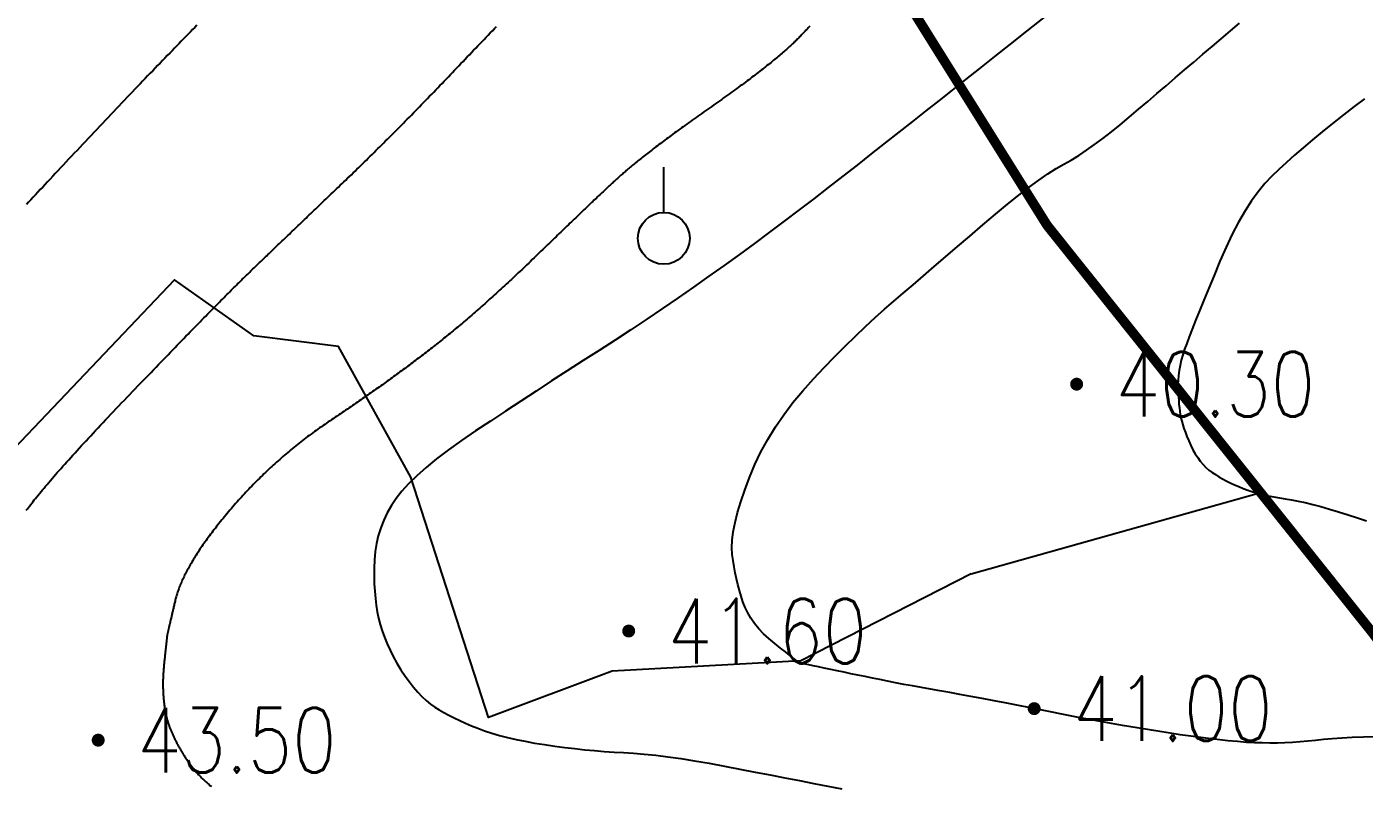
# Model space of a CAD drawing. Extents: x 39624947 to 39626627, y 3418539 to 3418836.
# Drawn here: x 39625150.49 to 39625191.85, y 3418742.8 to 3418766.27 of the extents above; entities that cross this region are included whole.
import ezdxf
from ezdxf.enums import TextEntityAlignment as Align

# ---------------------------------------------------------------- set-up
doc = ezdxf.new("R2010")
doc.units = 0
doc.linetypes.add('X3', pattern=[5, 4, -1])
doc.layers.get('0').update_dxf_attribs({"linetype": 'CONTINUOUS'})
for name, color, linetype in [('DLSS', 4, 'CONTINUOUS'), ('GCD', 7, 'CONTINUOUS'), ('PUB_WALL', 9, 'CONTINUOUS')]:
    doc.layers.add(name, color=color, linetype=linetype)
doc.styles.add('HZ', font='rs.shx', dxfattribs={"width": 0.8, "bigfont": 'hztxt.shx'})

# ---------------------------------------------------------------- blocks, each defined once
blk = doc.blocks.new('GC125')
blk.add_line((0, 0.8), (0, 2.2))
blk.add_circle((0, 0), 0.8)
blk = doc.blocks.new('GC200')
at = {"linetype": 'Continuous', "const_width": 0.2, "flags": 128}
blk.add_lwpolyline([(-0.1, 0, 1), (0.1, 0, 1)], format="xyb", close=True, dxfattribs=at)
blk = doc.blocks.new('111133333777777')
at = {"layer": 'PUB_WALL', "color": 252, "ltscale": 0.01}
for points, elevation in [([(39623371.003, 3418758.51), (39623370.979, 3418758.485), (39623370.956, 3418758.461), (39623370.933, 3418758.436), (39623370.91, 3418758.412), (39623370.887, 3418758.387), (39623370.864, 3418758.363), (39623370.841, 3418758.339), (39623370.818, 3418758.315), (39623370.796, 3418758.291), (39623370.773, 3418758.267), (39623370.749, 3418758.243), (39623370.726, 3418758.219), (39623370.702, 3418758.194), (39623370.678, 3418758.169), (39623370.654, 3418758.145), (39623370.629, 3418758.12), (39623370.604, 3418758.095), (39623370.579, 3418758.07), (39623370.552, 3418758.044), (39623370.525, 3418758.018), (39623370.498, 3418757.991), (39623370.469, 3418757.965), (39623370.441, 3418757.938), (39623370.411, 3418757.91), (39623370.381, 3418757.883), (39623370.35, 3418757.855), (39623370.318, 3418757.826), (39623370.286, 3418757.798), (39623370.253, 3418757.769), (39623370.22, 3418757.739), (39623370.186, 3418757.71), (39623370.151, 3418757.68), (39623370.115, 3418757.649), (39623370.079, 3418757.619), (39623370.042, 3418757.588), (39623370.005, 3418757.556), (39623369.967, 3418757.525), (39623369.928, 3418757.493), (39623369.889, 3418757.46), (39623369.849, 3418757.428), (39623369.808, 3418757.395), (39623369.767, 3418757.362), (39623369.725, 3418757.328), (39623369.682, 3418757.294), (39623369.639, 3418757.26), (39623369.595, 3418757.225), (39623369.55, 3418757.19), (39623369.505, 3418757.155), (39623369.459, 3418757.119), (39623369.412, 3418757.083), (39623369.365, 3418757.047), (39623369.317, 3418757.01), (39623369.269, 3418756.973), (39623369.219, 3418756.936), (39623369.17, 3418756.899), (39623369.119, 3418756.861), (39623369.068, 3418756.822), (39623369.016, 3418756.784), (39623368.964, 3418756.745), (39623368.911, 3418756.706), (39623368.857, 3418756.666), (39623368.802, 3418756.626), (39623368.747, 3418756.586), (39623368.691, 3418756.545), (39623368.635, 3418756.505), (39623368.578, 3418756.463), (39623368.52, 3418756.422), (39623368.462, 3418756.38), (39623368.403, 3418756.338), (39623368.343, 3418756.295), (39623368.283, 3418756.252), (39623368.222, 3418756.209), (39623368.161, 3418756.166), (39623368.099, 3418756.122), (39623368.038, 3418756.079), (39623367.977, 3418756.036), (39623367.915, 3418755.992), (39623367.854, 3418755.949), (39623367.792, 3418755.906), (39623367.731, 3418755.862), (39623367.67, 3418755.819), (39623367.609, 3418755.776), (39623367.549, 3418755.734), (39623367.49, 3418755.692), (39623367.431, 3418755.65), (39623367.373, 3418755.609), (39623367.316, 3418755.568), (39623367.259, 3418755.527), (39623367.203, 3418755.487), (39623367.147, 3418755.447), (39623367.092, 3418755.407), (39623367.038, 3418755.368), (39623366.984, 3418755.329), (39623366.931, 3418755.29), (39623366.878, 3418755.252), (39623366.826, 3418755.214), (39623366.775, 3418755.176), (39623366.724, 3418755.139), (39623366.674, 3418755.102), (39623366.624, 3418755.065), (39623366.575, 3418755.029), (39623366.527, 3418754.993), (39623366.479, 3418754.958), (39623366.432, 3418754.923), (39623366.386, 3418754.888), (39623366.34, 3418754.853), (39623366.295, 3418754.819), (39623366.25, 3418754.785), (39623366.206, 3418754.752), (39623366.163, 3418754.719), (39623366.12, 3418754.686), (39623366.078, 3418754.654), (39623366.036, 3418754.622), (39623365.995, 3418754.59), (39623365.955, 3418754.559), (39623365.915, 3418754.528), (39623365.876, 3418754.497), (39623365.837, 3418754.467), (39623365.799, 3418754.437), (39623365.762, 3418754.407), (39623365.725, 3418754.378), (39623365.689, 3418754.349), (39623365.654, 3418754.32), (39623365.619, 3418754.292), (39623365.585, 3418754.264), (39623365.551, 3418754.236), (39623365.518, 3418754.209), (39623365.486, 3418754.182), (39623365.454, 3418754.156), (39623365.423, 3418754.13), (39623365.392, 3418754.104), (39623365.362, 3418754.078), (39623365.333, 3418754.053), (39623365.304, 3418754.028), (39623365.276, 3418754.004), (39623365.249, 3418753.98), (39623365.222, 3418753.956), (39623365.195, 3418753.932), (39623365.168, 3418753.908), (39623365.141, 3418753.884), (39623365.114, 3418753.859), (39623365.087, 3418753.835), (39623365.06, 3418753.811), (39623365.034, 3418753.786), (39623365.007, 3418753.762), (39623364.979, 3418753.736), (39623364.952, 3418753.711), (39623364.923, 3418753.685), (39623364.894, 3418753.658), (39623364.865, 3418753.631), (39623364.836, 3418753.603), (39623364.805, 3418753.575), (39623364.775, 3418753.547), (39623364.744, 3418753.518), (39623364.712, 3418753.488), (39623364.68, 3418753.458), (39623364.647, 3418753.428), (39623364.614, 3418753.397), (39623364.581, 3418753.365), (39623364.547, 3418753.333), (39623364.512, 3418753.301), (39623364.478, 3418753.268), (39623364.442, 3418753.235), (39623364.406, 3418753.201), (39623364.37, 3418753.166), (39623364.333, 3418753.132), (39623364.296, 3418753.096), (39623364.258, 3418753.061), (39623364.22, 3418753.024), (39623364.181, 3418752.988), (39623364.142, 3418752.95), (39623364.102, 3418752.913), (39623364.062, 3418752.874), (39623364.022, 3418752.836), (39623363.981, 3418752.797), (39623363.939, 3418752.757), (39623363.897, 3418752.717), (39623363.855, 3418752.676), (39623363.812, 3418752.635), (39623363.768, 3418752.594), (39623363.724, 3418752.552), (39623363.68, 3418752.509), (39623363.635, 3418752.466), (39623363.59, 3418752.422), (39623363.544, 3418752.379), (39623363.498, 3418752.334), (39623363.451, 3418752.289), (39623363.404, 3418752.244), (39623363.356, 3418752.198), (39623363.308, 3418752.151), (39623363.259, 3418752.105), (39623363.21, 3418752.057), (39623363.161, 3418752.009), (39623363.111, 3418751.961), (39623363.06, 3418751.912), (39623363.009, 3418751.863), (39623362.958, 3418751.813), (39623362.906, 3418751.763), (39623362.853, 3418751.712), (39623362.8, 3418751.661), (39623362.747, 3418751.61), (39623362.694, 3418751.558), (39623362.64, 3418751.506), (39623362.587, 3418751.455), (39623362.533, 3418751.403), (39623362.479, 3418751.351), (39623362.425, 3418751.299), (39623362.37, 3418751.246), (39623362.316, 3418751.194), (39623362.262, 3418751.142), (39623362.208, 3418751.091), (39623362.154, 3418751.04), (39623362.1, 3418750.989), (39623362.046, 3418750.938), (39623361.993, 3418750.887), (39623361.94, 3418750.837), (39623361.886, 3418750.787), (39623361.833, 3418750.738), (39623361.781, 3418750.688), (39623361.728, 3418750.639), (39623361.675, 3418750.591), (39623361.623, 3418750.542), (39623361.571, 3418750.494), (39623361.518, 3418750.446), (39623361.466, 3418750.398), (39623361.415, 3418750.351), (39623361.363, 3418750.304), (39623361.311, 3418750.257), (39623361.26, 3418750.21), (39623361.209, 3418750.164), (39623361.158, 3418750.118), (39623361.107, 3418750.073), (39623361.056, 3418750.027), (39623361.005, 3418749.982), (39623360.955, 3418749.937), (39623360.905, 3418749.893), (39623360.854, 3418749.848), (39623360.804, 3418749.804), (39623360.755, 3418749.76), (39623360.705, 3418749.717), (39623360.655, 3418749.674), (39623360.606, 3418749.631), (39623360.556, 3418749.588), (39623360.507, 3418749.546), (39623360.458, 3418749.504), (39623360.409, 3418749.462), (39623360.361, 3418749.421), (39623360.312, 3418749.379), (39623360.264, 3418749.338), (39623360.216, 3418749.298), (39623360.167, 3418749.257), (39623360.119, 3418749.217), (39623360.072, 3418749.177), (39623360.024, 3418749.138), (39623359.976, 3418749.098), (39623359.929, 3418749.059), (39623359.882, 3418749.021), (39623359.835, 3418748.982), (39623359.788, 3418748.944), (39623359.741, 3418748.906), (39623359.695, 3418748.869), (39623359.648, 3418748.831), (39623359.602, 3418748.794), (39623359.556, 3418748.757), (39623359.509, 3418748.721), (39623359.463, 3418748.684), (39623359.417, 3418748.648), (39623359.371, 3418748.612), (39623359.325, 3418748.576), (39623359.279, 3418748.54), (39623359.233, 3418748.504), (39623359.187, 3418748.469), (39623359.141, 3418748.433), (39623359.094, 3418748.398), (39623359.048, 3418748.362), (39623359.001, 3418748.326), (39623358.955, 3418748.291), (39623358.908, 3418748.255), (39623358.861, 3418748.22), (39623358.814, 3418748.184), (39623358.767, 3418748.148), (39623358.719, 3418748.113), (39623358.672, 3418748.077), (39623358.624, 3418748.041), (39623358.576, 3418748.006), (39623358.528, 3418747.97), (39623358.48, 3418747.934), (39623358.432, 3418747.899), (39623358.383, 3418747.863), (39623358.335, 3418747.827), (39623358.286, 3418747.792), (39623358.237, 3418747.756), (39623358.189, 3418747.72), (39623358.139, 3418747.684), (39623358.09, 3418747.649), (39623358.041, 3418747.613), (39623357.991, 3418747.577), (39623357.942, 3418747.541), (39623357.892, 3418747.506), (39623357.842, 3418747.47), (39623357.792, 3418747.434), (39623357.742, 3418747.398), (39623357.691, 3418747.362), (39623357.641, 3418747.327), (39623357.59, 3418747.291), (39623357.539, 3418747.255), (39623357.489, 3418747.219), (39623357.438, 3418747.183), (39623357.386, 3418747.147), (39623357.335, 3418747.111), (39623357.284, 3418747.076), (39623357.232, 3418747.04), (39623357.18, 3418747.004), (39623357.128, 3418746.968), (39623357.076, 3418746.932), (39623357.024, 3418746.896), (39623356.972, 3418746.86), (39623356.919, 3418746.824), (39623356.867, 3418746.788), (39623356.814, 3418746.752), (39623356.761, 3418746.716), (39623356.708, 3418746.68), (39623356.655, 3418746.644), (39623356.602, 3418746.608), (39623356.548, 3418746.572), (39623356.495, 3418746.536), (39623356.441, 3418746.5), (39623356.387, 3418746.464), (39623356.333, 3418746.428), (39623356.279, 3418746.392), (39623356.226, 3418746.355), (39623356.172, 3418746.319), (39623356.118, 3418746.282), (39623356.064, 3418746.246), (39623356.01, 3418746.209), (39623355.956, 3418746.172), (39623355.903, 3418746.135), (39623355.849, 3418746.097), (39623355.796, 3418746.06), (39623355.742, 3418746.022), (39623355.689, 3418745.983), (39623355.637, 3418745.945), (39623355.584, 3418745.906), (39623355.531, 3418745.867), (39623355.479, 3418745.828), (39623355.427, 3418745.789), (39623355.375, 3418745.749), (39623355.323, 3418745.709), (39623355.271, 3418745.669), (39623355.22, 3418745.629), (39623355.168, 3418745.588), (39623355.117, 3418745.547), (39623355.066, 3418745.506), (39623355.015, 3418745.465), (39623354.965, 3418745.423), (39623354.914, 3418745.381), (39623354.864, 3418745.339), (39623354.814, 3418745.297), (39623354.764, 3418745.254), (39623354.714, 3418745.211), (39623354.664, 3418745.168), (39623354.615, 3418745.125), (39623354.565, 3418745.081), (39623354.516, 3418745.037), (39623354.467, 3418744.993), (39623354.418, 3418744.949), (39623354.37, 3418744.904), (39623354.321, 3418744.86), (39623354.273, 3418744.815), (39623354.225, 3418744.769), (39623354.177, 3418744.724), (39623354.129, 3418744.678), (39623354.081, 3418744.632), (39623354.034, 3418744.585), (39623353.987, 3418744.539), (39623353.94, 3418744.492), (39623353.893, 3418744.445), (39623353.846, 3418744.398), (39623353.799, 3418744.35), (39623353.753, 3418744.302), (39623353.706, 3418744.254), (39623353.66, 3418744.206), (39623353.614, 3418744.157), (39623353.569, 3418744.109), (39623353.523, 3418744.06), (39623353.478, 3418744.01), (39623353.432, 3418743.961), (39623353.387, 3418743.911), (39623353.342, 3418743.861), (39623353.298, 3418743.811), (39623353.253, 3418743.76), (39623353.209, 3418743.71), (39623353.164, 3418743.659), (39623353.121, 3418743.608), (39623353.077, 3418743.557), (39623353.034, 3418743.506), (39623352.991, 3418743.455), (39623352.949, 3418743.405), (39623352.907, 3418743.354), (39623352.866, 3418743.303), (39623352.824, 3418743.253), (39623352.784, 3418743.202), (39623352.744, 3418743.152), (39623352.704, 3418743.103), (39623352.665, 3418743.053), (39623352.627, 3418743.004), (39623352.589, 3418742.955), (39623352.552, 3418742.907), (39623352.516, 3418742.858), (39623352.479, 3418742.81), (39623352.444, 3418742.763), (39623352.409, 3418742.715), (39623352.375, 3418742.668), (39623352.341, 3418742.621), (39623352.307, 3418742.575), (39623352.275, 3418742.528), (39623352.242, 3418742.482), (39623352.211, 3418742.437), (39623352.18, 3418742.391), (39623352.149, 3418742.346), (39623352.119, 3418742.301), (39623352.09, 3418742.257), (39623352.061, 3418742.213), (39623352.033, 3418742.169), (39623352.005, 3418742.125), (39623351.978, 3418742.082), (39623351.952, 3418742.039), (39623351.926, 3418741.996), (39623351.9, 3418741.953), (39623351.875, 3418741.911), (39623351.851, 3418741.869), (39623351.827, 3418741.827), (39623351.804, 3418741.786), (39623351.781, 3418741.745), (39623351.759, 3418741.704), (39623351.738, 3418741.664), (39623351.717, 3418741.623), (39623351.697, 3418741.583), (39623351.677, 3418741.544), (39623351.657, 3418741.504), (39623351.639, 3418741.465), (39623351.621, 3418741.427), (39623351.603, 3418741.388), (39623351.586, 3418741.35), (39623351.569, 3418741.312), (39623351.554, 3418741.274), (39623351.538, 3418741.237), (39623351.523, 3418741.2), (39623351.509, 3418741.163), (39623351.496, 3418741.127), (39623351.482, 3418741.09), (39623351.47, 3418741.054), (39623351.458, 3418741.019), (39623351.446, 3418740.984), (39623351.436, 3418740.948), (39623351.425, 3418740.914), (39623351.415, 3418740.879), (39623351.406, 3418740.845), (39623351.397, 3418740.812), (39623351.388, 3418740.778), (39623351.379, 3418740.746), (39623351.371, 3418740.713), (39623351.363, 3418740.681), (39623351.356, 3418740.65), (39623351.349, 3418740.619), (39623351.342, 3418740.588), (39623351.335, 3418740.558), (39623351.328, 3418740.528), (39623351.321, 3418740.499), (39623351.314, 3418740.471), (39623351.308, 3418740.443), (39623351.302, 3418740.415), (39623351.295, 3418740.389), (39623351.289, 3418740.362), (39623351.283, 3418740.336), (39623351.277, 3418740.311), (39623351.271, 3418740.286), (39623351.266, 3418740.262), (39623351.26, 3418740.238), (39623351.255, 3418740.215), (39623351.25, 3418740.192), (39623351.244, 3418740.17), (39623351.239, 3418740.148), (39623351.234, 3418740.127), (39623351.23, 3418740.106), (39623351.225, 3418740.086), (39623351.22, 3418740.066), (39623351.216, 3418740.047), (39623351.212, 3418740.029), (39623351.207, 3418740.011), (39623351.203, 3418739.993), (39623351.199, 3418739.976), (39623351.196, 3418739.96), (39623351.192, 3418739.944), (39623351.188, 3418739.928), (39623351.185, 3418739.913), (39623351.182, 3418739.899), (39623351.178, 3418739.885), (39623351.175, 3418739.872), (39623351.172, 3418739.859), (39623351.169, 3418739.847), (39623351.167, 3418739.835), (39623351.164, 3418739.824), (39623351.162, 3418739.813), (39623351.159, 3418739.803), (39623351.157, 3418739.793), (39623351.155, 3418739.784), (39623351.153, 3418739.775), (39623351.151, 3418739.767), (39623351.149, 3418739.76), (39623351.147, 3418739.753), (39623351.146, 3418739.746), (39623351.145, 3418739.74), (39623351.143, 3418739.735), (39623351.142, 3418739.73), (39623351.141, 3418739.725), (39623351.14, 3418739.721), (39623351.139, 3418739.718), (39623351.139, 3418739.715), (39623351.138, 3418739.713), (39623351.138, 3418739.711), (39623351.137, 3418739.709), (39623351.137, 3418739.707), (39623351.137, 3418739.705), (39623351.136, 3418739.703), (39623351.136, 3418739.701), (39623351.136, 3418739.699), (39623351.136, 3418739.698), (39623351.135, 3418739.696), (39623351.135, 3418739.693), (39623351.135, 3418739.691), (39623351.134, 3418739.687), (39623351.134, 3418739.684), (39623351.134, 3418739.68), (39623351.133, 3418739.675), (39623351.133, 3418739.671), (39623351.132, 3418739.665), (39623351.131, 3418739.66), (39623351.131, 3418739.654), (39623351.13, 3418739.647), (39623351.129, 3418739.64), (39623351.128, 3418739.633), (39623351.128, 3418739.625), (39623351.127, 3418739.617), (39623351.126, 3418739.608), (39623351.125, 3418739.599), (39623351.124, 3418739.59), (39623351.123, 3418739.58), (39623351.122, 3418739.569), (39623351.12, 3418739.559), (39623351.119, 3418739.548), (39623351.118, 3418739.536), (39623351.117, 3418739.524), (39623351.115, 3418739.512), (39623351.114, 3418739.499), (39623351.112, 3418739.485), (39623351.111, 3418739.472), (39623351.109, 3418739.458), (39623351.108, 3418739.443), (39623351.106, 3418739.428), (39623351.104, 3418739.413), (39623351.103, 3418739.397), (39623351.101, 3418739.381), (39623351.099, 3418739.364), (39623351.097, 3418739.347), (39623351.095, 3418739.33), (39623351.093, 3418739.312), (39623351.091, 3418739.293), (39623351.089, 3418739.275), (39623351.087, 3418739.256), (39623351.085, 3418739.236), (39623351.083, 3418739.216), (39623351.081, 3418739.196), (39623351.079, 3418739.175), (39623351.076, 3418739.154), (39623351.074, 3418739.132), (39623351.071, 3418739.11), (39623351.069, 3418739.087), (39623351.067, 3418739.064), (39623351.064, 3418739.041), (39623351.061, 3418739.017), (39623351.059, 3418738.993), (39623351.056, 3418738.968), (39623351.053, 3418738.943), (39623351.051, 3418738.918), (39623351.048, 3418738.892), (39623351.045, 3418738.867), (39623351.043, 3418738.841), (39623351.04, 3418738.815), (39623351.037, 3418738.789), (39623351.035, 3418738.762), (39623351.032, 3418738.736), (39623351.03, 3418738.709), (39623351.028, 3418738.683), (39623351.025, 3418738.656), (39623351.023, 3418738.63), (39623351.021, 3418738.604), (39623351.02, 3418738.577), (39623351.018, 3418738.551), (39623351.016, 3418738.525), (39623351.015, 3418738.499), (39623351.013, 3418738.473), (39623351.012, 3418738.448), (39623351.011, 3418738.422), (39623351.01, 3418738.396), (39623351.009, 3418738.371), (39623351.008, 3418738.345), (39623351.007, 3418738.32), (39623351.007, 3418738.294), (39623351.006, 3418738.269), (39623351.006, 3418738.244), (39623351.006, 3418738.219), (39623351.005, 3418738.194), (39623351.005, 3418738.169), (39623351.005, 3418738.144), (39623351.006, 3418738.119), (39623351.006, 3418738.094), (39623351.006, 3418738.07), (39623351.007, 3418738.045), (39623351.008, 3418738.021), (39623351.008, 3418737.996), (39623351.009, 3418737.972), (39623351.01, 3418737.948), (39623351.011, 3418737.924), (39623351.012, 3418737.9), (39623351.014, 3418737.876), (39623351.015, 3418737.852), (39623351.017, 3418737.828), (39623351.018, 3418737.804), (39623351.02, 3418737.78), (39623351.022, 3418737.757), (39623351.024, 3418737.733), (39623351.026, 3418737.71), (39623351.029, 3418737.686), (39623351.031, 3418737.663), (39623351.033, 3418737.64), (39623351.036, 3418737.616), (39623351.039, 3418737.593), (39623351.041, 3418737.57), (39623351.044, 3418737.547), (39623351.047, 3418737.525), (39623351.051, 3418737.502), (39623351.054, 3418737.479), (39623351.057, 3418737.456), (39623351.061, 3418737.434), (39623351.064, 3418737.411), (39623351.068, 3418737.389), (39623351.072, 3418737.367), (39623351.076, 3418737.345), (39623351.08, 3418737.322), (39623351.084, 3418737.3), (39623351.089, 3418737.278), (39623351.093, 3418737.256), (39623351.098, 3418737.233), (39623351.103, 3418737.211), (39623351.108, 3418737.189), (39623351.114, 3418737.167), (39623351.119, 3418737.144), (39623351.125, 3418737.122), (39623351.131, 3418737.1), (39623351.137, 3418737.077), (39623351.144, 3418737.055), (39623351.15, 3418737.032), (39623351.157, 3418737.009), (39623351.164, 3418736.987), (39623351.171, 3418736.964), (39623351.179, 3418736.941), (39623351.187, 3418736.918), (39623351.194, 3418736.895), (39623351.203, 3418736.872), (39623351.211, 3418736.849), (39623351.22, 3418736.826), (39623351.228, 3418736.803), (39623351.237, 3418736.779), (39623351.247, 3418736.756), (39623351.256, 3418736.733), (39623351.266, 3418736.709), (39623351.276, 3418736.686), (39623351.286, 3418736.662), (39623351.296, 3418736.639), (39623351.307, 3418736.615), (39623351.317, 3418736.591), (39623351.328, 3418736.567), (39623351.34, 3418736.543), (39623351.351, 3418736.519), (39623351.363, 3418736.495), (39623351.374, 3418736.471), (39623351.387, 3418736.447), (39623351.399, 3418736.423), (39623351.411, 3418736.399), (39623351.424, 3418736.374), (39623351.437, 3418736.35), (39623351.45, 3418736.326), (39623351.463, 3418736.301), (39623351.477, 3418736.277), (39623351.491, 3418736.252), (39623351.505, 3418736.227), (39623351.519, 3418736.203), (39623351.534, 3418736.178), (39623351.548, 3418736.153), (39623351.563, 3418736.128), (39623351.578, 3418736.103), (39623351.594, 3418736.078), (39623351.609, 3418736.053), (39623351.625, 3418736.028), (39623351.641, 3418736.003), (39623351.657, 3418735.977), (39623351.673, 3418735.952), (39623351.69, 3418735.927), (39623351.707, 3418735.901), (39623351.724, 3418735.876), (39623351.741, 3418735.85), (39623351.759, 3418735.824), (39623351.777, 3418735.799), (39623351.794, 3418735.773), (39623351.813, 3418735.748), (39623351.831, 3418735.723), (39623351.849, 3418735.697), (39623351.868, 3418735.672), (39623351.887, 3418735.647), (39623351.906, 3418735.622), (39623351.926, 3418735.597), (39623351.946, 3418735.572), (39623351.965, 3418735.548), (39623351.985, 3418735.523), (39623352.006, 3418735.499), (39623352.026, 3418735.475), (39623352.047, 3418735.451), (39623352.068, 3418735.428), (39623352.089, 3418735.404), (39623352.11, 3418735.381), (39623352.132, 3418735.358), (39623352.153, 3418735.335), (39623352.175, 3418735.312), (39623352.197, 3418735.289), (39623352.22, 3418735.267), (39623352.242, 3418735.245), (39623352.265, 3418735.223), (39623352.288, 3418735.201), (39623352.311, 3418735.179), (39623352.335, 3418735.157), (39623352.358, 3418735.136), (39623352.382, 3418735.115), (39623352.406, 3418735.094), (39623352.43, 3418735.073), (39623352.455, 3418735.052), (39623352.479, 3418735.032), (39623352.504, 3418735.012)], 43), ([(39623378.238, 3418758.783), (39623377.705, 3418758.36), (39623377.197, 3418757.957), (39623376.713, 3418757.573), (39623376.253, 3418757.208), (39623375.818, 3418756.863), (39623375.406, 3418756.537), (39623375.004, 3418756.219), (39623374.596, 3418755.896), (39623374.182, 3418755.57), (39623373.762, 3418755.239), (39623373.337, 3418754.905), (39623372.905, 3418754.566), (39623372.468, 3418754.223), (39623372.025, 3418753.876), (39623371.578, 3418753.528), (39623371.127, 3418753.18), (39623370.673, 3418752.834), (39623370.217, 3418752.49), (39623369.757, 3418752.146), (39623369.294, 3418751.803), (39623368.828, 3418751.462), (39623368.359, 3418751.122), (39623367.887, 3418750.784), (39623367.411, 3418750.448), (39623366.932, 3418750.116), (39623366.451, 3418749.786), (39623365.966, 3418749.459), (39623365.477, 3418749.134), (39623364.986, 3418748.813), (39623364.491, 3418748.494), (39623363.997, 3418748.177), (39623363.508, 3418747.862), (39623363.024, 3418747.549), (39623362.544, 3418747.237), (39623362.069, 3418746.927), (39623361.598, 3418746.618), (39623361.133, 3418746.311), (39623360.672, 3418746.005), (39623360.232, 3418745.706), (39623359.83, 3418745.417), (39623359.466, 3418745.14), (39623359.141, 3418744.873), (39623358.853, 3418744.618), (39623358.603, 3418744.373), (39623358.391, 3418744.14), (39623358.217, 3418743.917), (39623358.071, 3418743.697), (39623357.943, 3418743.473), (39623357.832, 3418743.243), (39623357.739, 3418743.008), (39623357.665, 3418742.768), (39623357.607, 3418742.524), (39623357.568, 3418742.274), (39623357.547, 3418742.019), (39623357.538, 3418741.765), (39623357.536, 3418741.52), (39623357.541, 3418741.282), (39623357.553, 3418741.053), (39623357.573, 3418740.831), (39623357.599, 3418740.618), (39623357.633, 3418740.412), (39623357.674, 3418740.214), (39623357.723, 3418740.02), (39623357.783, 3418739.824), (39623357.854, 3418739.628), (39623357.935, 3418739.43), (39623358.027, 3418739.231), (39623358.129, 3418739.03), (39623358.242, 3418738.829), (39623358.366, 3418738.626), (39623358.494, 3418738.431), (39623358.624, 3418738.249), (39623358.754, 3418738.083), (39623358.884, 3418737.931), (39623359.015, 3418737.794), (39623359.147, 3418737.672), (39623359.279, 3418737.564), (39623359.411, 3418737.471), (39623359.548, 3418737.386), (39623359.694, 3418737.302), (39623359.848, 3418737.219), (39623360.01, 3418737.136), (39623360.181, 3418737.055), (39623360.361, 3418736.974), (39623360.548, 3418736.894), (39623360.745, 3418736.816), (39623360.952, 3418736.739), (39623361.174, 3418736.666), (39623361.41, 3418736.597), (39623361.661, 3418736.532), (39623361.926, 3418736.471), (39623362.205, 3418736.414), (39623362.498, 3418736.36), (39623362.806, 3418736.31), (39623363.12, 3418736.265), (39623363.431, 3418736.223), (39623363.74, 3418736.186), (39623364.047, 3418736.154), (39623364.351, 3418736.125), (39623364.653, 3418736.101), (39623364.953, 3418736.081), (39623365.25, 3418736.066), (39623365.558, 3418736.048), (39623365.889, 3418736.02), (39623366.244, 3418735.982), (39623366.621, 3418735.934), (39623367.022, 3418735.877), (39623367.446, 3418735.81), (39623367.893, 3418735.733), (39623368.364, 3418735.646), (39623368.843, 3418735.555), (39623369.314, 3418735.464), (39623369.779, 3418735.375), (39623370.237, 3418735.286), (39623370.688, 3418735.199), (39623371.132, 3418735.112), (39623371.569, 3418735.026), (39623371.999, 3418734.941)], 42), ([(39623388.5, 3418736.556), (39623388.128, 3418736.544), (39623387.781, 3418736.529), (39623387.458, 3418736.511), (39623387.161, 3418736.49), (39623386.888, 3418736.467), (39623386.641, 3418736.44), (39623386.405, 3418736.415), (39623386.17, 3418736.394), (39623385.934, 3418736.378), (39623385.699, 3418736.367), (39623385.463, 3418736.36), (39623385.228, 3418736.358), (39623384.992, 3418736.361), (39623384.756, 3418736.368), (39623384.507, 3418736.381), (39623384.232, 3418736.402), (39623383.93, 3418736.43), (39623383.602, 3418736.465), (39623383.247, 3418736.508), (39623382.866, 3418736.559), (39623382.458, 3418736.616), (39623382.024, 3418736.682), (39623381.576, 3418736.752), (39623381.126, 3418736.826), (39623380.675, 3418736.902), (39623380.222, 3418736.982), (39623379.768, 3418737.065), (39623379.312, 3418737.151), (39623378.854, 3418737.239), (39623378.395, 3418737.331), (39623377.944, 3418737.423), (39623377.513, 3418737.508), (39623377.101, 3418737.589), (39623376.709, 3418737.665), (39623376.336, 3418737.736), (39623375.982, 3418737.801), (39623375.647, 3418737.862), (39623375.332, 3418737.917), (39623375.031, 3418737.969), (39623374.739, 3418738.021), (39623374.456, 3418738.072), (39623374.181, 3418738.123), (39623373.916, 3418738.173), (39623373.66, 3418738.222), (39623373.412, 3418738.271), (39623373.174, 3418738.318), (39623372.943, 3418738.366), (39623372.716, 3418738.412), (39623372.494, 3418738.458), (39623372.277, 3418738.503), (39623372.064, 3418738.547), (39623371.856, 3418738.591), (39623371.653, 3418738.634), (39623371.455, 3418738.676), (39623371.271, 3418738.715), (39623371.112, 3418738.749), (39623370.977, 3418738.777), (39623370.867, 3418738.801), (39623370.781, 3418738.819), (39623370.72, 3418738.832), (39623370.683, 3418738.84), (39623370.671, 3418738.842), (39623370.671, 3418738.842), (39623370.671, 3418738.842), (39623370.671, 3418738.842), (39623370.671, 3418738.842), (39623370.671, 3418738.842), (39623370.671, 3418738.842), (39623370.671, 3418738.842), (39623370.671, 3418738.842), (39623370.671, 3418738.842), (39623370.671, 3418738.842), (39623370.671, 3418738.842), (39623370.671, 3418738.842), (39623370.671, 3418738.842), (39623370.671, 3418738.842), (39623370.671, 3418738.842), (39623370.671, 3418738.842), (39623370.671, 3418738.842), (39623370.671, 3418738.842), (39623370.671, 3418738.842), (39623370.671, 3418738.842), (39623370.671, 3418738.842), (39623370.671, 3418738.842), (39623370.671, 3418738.842), (39623370.671, 3418738.842), (39623370.671, 3418738.842), (39623370.671, 3418738.842), (39623370.671, 3418738.842), (39623370.671, 3418738.842), (39623370.671, 3418738.842), (39623370.671, 3418738.842), (39623370.671, 3418738.842), (39623370.671, 3418738.842), (39623370.671, 3418738.842), (39623370.671, 3418738.842), (39623370.671, 3418738.842), (39623370.671, 3418738.842), (39623370.671, 3418738.842), (39623370.671, 3418738.842), (39623370.671, 3418738.842), (39623370.671, 3418738.842), (39623370.671, 3418738.842), (39623370.671, 3418738.842), (39623370.671, 3418738.842), (39623370.671, 3418738.842), (39623370.671, 3418738.842), (39623370.671, 3418738.842), (39623370.671, 3418738.842), (39623370.671, 3418738.842), (39623370.659, 3418738.852), (39623370.624, 3418738.88), (39623370.566, 3418738.926), (39623370.484, 3418738.991), (39623370.378, 3418739.074), (39623370.25, 3418739.176), (39623370.097, 3418739.296), (39623369.922, 3418739.435), (39623369.743, 3418739.585), (39623369.579, 3418739.738), (39623369.432, 3418739.894), (39623369.301, 3418740.053), (39623369.186, 3418740.216), (39623369.087, 3418740.381), (39623369.004, 3418740.55), (39623368.937, 3418740.722), (39623368.881, 3418740.897), (39623368.829, 3418741.074), (39623368.781, 3418741.254), (39623368.738, 3418741.436), (39623368.699, 3418741.621), (39623368.665, 3418741.808), (39623368.635, 3418741.998), (39623368.609, 3418742.191), (39623368.597, 3418742.397), (39623368.608, 3418742.63), (39623368.64, 3418742.888), (39623368.695, 3418743.172), (39623368.773, 3418743.482), (39623368.872, 3418743.817), (39623368.994, 3418744.179), (39623369.139, 3418744.566), (39623369.306, 3418744.964), (39623369.496, 3418745.356), (39623369.709, 3418745.744), (39623369.945, 3418746.128), (39623370.204, 3418746.506), (39623370.486, 3418746.88), (39623370.791, 3418747.249), (39623371.118, 3418747.613), (39623371.454, 3418747.967), (39623371.783, 3418748.306), (39623372.105, 3418748.63), (39623372.419, 3418748.938), (39623372.726, 3418749.231), (39623373.026, 3418749.509), (39623373.319, 3418749.771), (39623373.605, 3418750.018), (39623373.895, 3418750.264), (39623374.2, 3418750.524), (39623374.52, 3418750.798), (39623374.856, 3418751.085), (39623375.207, 3418751.386), (39623375.574, 3418751.7), (39623375.956, 3418752.028), (39623376.353, 3418752.37), (39623376.746, 3418752.704), (39623377.117, 3418753.01), (39623377.465, 3418753.287), (39623377.79, 3418753.536), (39623378.092, 3418753.757), (39623378.371, 3418753.949), (39623378.627, 3418754.113), (39623378.861, 3418754.249), (39623379.087, 3418754.378), (39623379.321, 3418754.522), (39623379.562, 3418754.681), (39623379.812, 3418754.855), (39623380.069, 3418755.045), (39623380.334, 3418755.249), (39623380.606, 3418755.469), (39623380.886, 3418755.704), (39623381.171, 3418755.947), (39623381.455, 3418756.19), (39623381.739, 3418756.432), (39623382.023, 3418756.675), (39623382.307, 3418756.917), (39623382.592, 3418757.16), (39623382.876, 3418757.403), (39623383.16, 3418757.645), (39623383.444, 3418757.887), (39623383.729, 3418758.128), (39623384.013, 3418758.368), (39623384.297, 3418758.606)], 41), ([(39623376, 3418741.587), (39623370.731, 3418738.895), (39623364.894, 3418738.578), (39623361.071, 3418737.144), (39623358.673, 3418744.58), (39623356.432, 3418748.613), (39623353.815, 3418748.942), (39623351.358, 3418750.67), (39623342.439, 3418741.296), (39623327.952, 3418730.783), (39623328.738, 3418725.369), (39623330.273, 3418722.417), (39623325.046, 3418718.565)], 51.487), ([(39623376, 3418741.587), (39623385.093, 3418744.145)], 51.487)]:
    blk.add_lwpolyline(points, dxfattribs=dict(at, elevation=elevation))
for points in [[(39623346.781, 3418743.552), (39623346.813, 3418743.595), (39623346.846, 3418743.638), (39623346.88, 3418743.683), (39623346.916, 3418743.729), (39623346.952, 3418743.776), (39623346.99, 3418743.824), (39623347.028, 3418743.872), (39623347.068, 3418743.922), (39623347.109, 3418743.973), (39623347.151, 3418744.024), (39623347.194, 3418744.077), (39623347.238, 3418744.13), (39623347.283, 3418744.185), (39623347.33, 3418744.24), (39623347.377, 3418744.296), (39623347.426, 3418744.354), (39623347.475, 3418744.412), (39623347.526, 3418744.471), (39623347.578, 3418744.531), (39623347.631, 3418744.593), (39623347.685, 3418744.655), (39623347.74, 3418744.718), (39623347.797, 3418744.782), (39623347.854, 3418744.847), (39623347.913, 3418744.913), (39623347.972, 3418744.98), (39623348.033, 3418745.048), (39623348.095, 3418745.116), (39623348.158, 3418745.186), (39623348.222, 3418745.257), (39623348.287, 3418745.329), (39623348.353, 3418745.401), (39623348.42, 3418745.475), (39623348.489, 3418745.55), (39623348.558, 3418745.625), (39623348.629, 3418745.702), (39623348.7, 3418745.779), (39623348.773, 3418745.858), (39623348.847, 3418745.937), (39623348.922, 3418746.017), (39623348.998, 3418746.099), (39623349.076, 3418746.181), (39623349.154, 3418746.264), (39623349.233, 3418746.348), (39623349.314, 3418746.433), (39623349.395, 3418746.519), (39623349.478, 3418746.607), (39623349.562, 3418746.694), (39623349.645, 3418746.782), (39623349.729, 3418746.869), (39623349.812, 3418746.957), (39623349.896, 3418747.044), (39623349.98, 3418747.132), (39623350.064, 3418747.219), (39623350.148, 3418747.307), (39623350.232, 3418747.394), (39623350.314, 3418747.48), (39623350.396, 3418747.565), (39623350.477, 3418747.649), (39623350.557, 3418747.732), (39623350.637, 3418747.814), (39623350.715, 3418747.895), (39623350.792, 3418747.976), (39623350.869, 3418748.055), (39623350.944, 3418748.133), (39623351.019, 3418748.211), (39623351.093, 3418748.287), (39623351.166, 3418748.362), (39623351.238, 3418748.437), (39623351.309, 3418748.51), (39623351.38, 3418748.583), (39623351.449, 3418748.655), (39623351.517, 3418748.725), (39623351.585, 3418748.795), (39623351.652, 3418748.863), (39623351.718, 3418748.931), (39623351.783, 3418748.998), (39623351.847, 3418749.064), (39623351.91, 3418749.128), (39623351.972, 3418749.192), (39623352.033, 3418749.255), (39623352.094, 3418749.317), (39623352.153, 3418749.378), (39623352.212, 3418749.438), (39623352.27, 3418749.497), (39623352.327, 3418749.555), (39623352.383, 3418749.612), (39623352.438, 3418749.668), (39623352.492, 3418749.723), (39623352.545, 3418749.777), (39623352.598, 3418749.83), (39623352.649, 3418749.883), (39623352.7, 3418749.934), (39623352.75, 3418749.984), (39623352.799, 3418750.033), (39623352.847, 3418750.082), (39623352.894, 3418750.129), (39623352.94, 3418750.176), (39623352.985, 3418750.221), (39623353.03, 3418750.265), (39623353.073, 3418750.309), (39623353.116, 3418750.352), (39623353.157, 3418750.393), (39623353.198, 3418750.434), (39623353.238, 3418750.473), (39623353.277, 3418750.512), (39623353.315, 3418750.55), (39623353.353, 3418750.587), (39623353.389, 3418750.622), (39623353.424, 3418750.657), (39623353.459, 3418750.691), (39623353.493, 3418750.724), (39623353.527, 3418750.757), (39623353.56, 3418750.79), (39623353.593, 3418750.822), (39623353.627, 3418750.854), (39623353.659, 3418750.886), (39623353.692, 3418750.917), (39623353.724, 3418750.948), (39623353.756, 3418750.98), (39623353.789, 3418751.011), (39623353.822, 3418751.043), (39623353.856, 3418751.076), (39623353.89, 3418751.108), (39623353.924, 3418751.141), (39623353.959, 3418751.175), (39623353.994, 3418751.209), (39623354.03, 3418751.243), (39623354.066, 3418751.277), (39623354.102, 3418751.312), (39623354.139, 3418751.348), (39623354.176, 3418751.384), (39623354.214, 3418751.42), (39623354.252, 3418751.456), (39623354.29, 3418751.493), (39623354.329, 3418751.53), (39623354.368, 3418751.568), (39623354.408, 3418751.606), (39623354.448, 3418751.644), (39623354.488, 3418751.683), (39623354.529, 3418751.722), (39623354.57, 3418751.762), (39623354.612, 3418751.801), (39623354.654, 3418751.842), (39623354.696, 3418751.882), (39623354.739, 3418751.923), (39623354.782, 3418751.965), (39623354.826, 3418752.007), (39623354.87, 3418752.049), (39623354.915, 3418752.091), (39623354.959, 3418752.134), (39623355.005, 3418752.177), (39623355.05, 3418752.221), (39623355.096, 3418752.265), (39623355.143, 3418752.31), (39623355.19, 3418752.354), (39623355.237, 3418752.4), (39623355.285, 3418752.445), (39623355.333, 3418752.491), (39623355.381, 3418752.537), (39623355.43, 3418752.584), (39623355.479, 3418752.631), (39623355.529, 3418752.679), (39623355.579, 3418752.726), (39623355.629, 3418752.775), (39623355.68, 3418752.823), (39623355.731, 3418752.872), (39623355.783, 3418752.921), (39623355.835, 3418752.971), (39623355.888, 3418753.021), (39623355.941, 3418753.072), (39623355.994, 3418753.123), (39623356.048, 3418753.174), (39623356.102, 3418753.225), (39623356.156, 3418753.277), (39623356.211, 3418753.33), (39623356.266, 3418753.382), (39623356.321, 3418753.435), (39623356.377, 3418753.488), (39623356.433, 3418753.542), (39623356.489, 3418753.596), (39623356.546, 3418753.65), (39623356.603, 3418753.705), (39623356.659, 3418753.759), (39623356.717, 3418753.814), (39623356.774, 3418753.87), (39623356.831, 3418753.925), (39623356.889, 3418753.981), (39623356.947, 3418754.037), (39623357.005, 3418754.093), (39623357.063, 3418754.15), (39623357.121, 3418754.207), (39623357.179, 3418754.264), (39623357.238, 3418754.321), (39623357.296, 3418754.378), (39623357.355, 3418754.436), (39623357.414, 3418754.494), (39623357.473, 3418754.552), (39623357.532, 3418754.611), (39623357.592, 3418754.67), (39623357.651, 3418754.729), (39623357.711, 3418754.788), (39623357.771, 3418754.847), (39623357.831, 3418754.907), (39623357.891, 3418754.967), (39623357.951, 3418755.027), (39623358.011, 3418755.088), (39623358.072, 3418755.148), (39623358.133, 3418755.209), (39623358.194, 3418755.271), (39623358.255, 3418755.332), (39623358.316, 3418755.394), (39623358.377, 3418755.456), (39623358.439, 3418755.518), (39623358.5, 3418755.58), (39623358.562, 3418755.643), (39623358.624, 3418755.706), (39623358.686, 3418755.769), (39623358.748, 3418755.833), (39623358.811, 3418755.896), (39623358.873, 3418755.96), (39623358.936, 3418756.024), (39623358.999, 3418756.089), (39623359.062, 3418756.153), (39623359.125, 3418756.218), (39623359.188, 3418756.284), (39623359.252, 3418756.349), (39623359.315, 3418756.415), (39623359.379, 3418756.48), (39623359.443, 3418756.547), (39623359.507, 3418756.613), (39623359.571, 3418756.68), (39623359.636, 3418756.747), (39623359.7, 3418756.814), (39623359.765, 3418756.881), (39623359.83, 3418756.949), (39623359.895, 3418757.017), (39623359.96, 3418757.085), (39623360.025, 3418757.153), (39623360.09, 3418757.222), (39623360.155, 3418757.29), (39623360.221, 3418757.359), (39623360.286, 3418757.427), (39623360.351, 3418757.496), (39623360.417, 3418757.564), (39623360.482, 3418757.632), (39623360.547, 3418757.701), (39623360.613, 3418757.769), (39623360.678, 3418757.837), (39623360.742, 3418757.905), (39623360.807, 3418757.973), (39623360.872, 3418758.04), (39623360.936, 3418758.107), (39623361, 3418758.174), (39623361.065, 3418758.24), (39623361.128, 3418758.306), (39623361.192, 3418758.372), (39623361.256, 3418758.438), (39623361.319, 3418758.503)], [(39623352.058, 3418758.545), (39623351.99, 3418758.476), (39623351.922, 3418758.407), (39623351.854, 3418758.337), (39623351.784, 3418758.267), (39623351.715, 3418758.196), (39623351.645, 3418758.124), (39623351.574, 3418758.052), (39623351.503, 3418757.979), (39623351.432, 3418757.905), (39623351.359, 3418757.831), (39623351.287, 3418757.756), (39623351.214, 3418757.681), (39623351.14, 3418757.605), (39623351.066, 3418757.529), (39623350.991, 3418757.451), (39623350.916, 3418757.374), (39623350.841, 3418757.295), (39623350.764, 3418757.216), (39623350.688, 3418757.137), (39623350.611, 3418757.057), (39623350.533, 3418756.976), (39623350.455, 3418756.894), (39623350.376, 3418756.812), (39623350.297, 3418756.73), (39623350.217, 3418756.647), (39623350.137, 3418756.563), (39623350.056, 3418756.478), (39623349.975, 3418756.393), (39623349.893, 3418756.308), (39623349.811, 3418756.222), (39623349.728, 3418756.135), (39623349.645, 3418756.047), (39623349.561, 3418755.959), (39623349.477, 3418755.87), (39623349.392, 3418755.781), (39623349.307, 3418755.691), (39623349.221, 3418755.601), (39623349.135, 3418755.51), (39623349.048, 3418755.418), (39623348.961, 3418755.326), (39623348.873, 3418755.233), (39623348.785, 3418755.14), (39623348.697, 3418755.047), (39623348.61, 3418754.954), (39623348.523, 3418754.861), (39623348.436, 3418754.769), (39623348.349, 3418754.677), (39623348.262, 3418754.585), (39623348.176, 3418754.493), (39623348.09, 3418754.402), (39623348.006, 3418754.311), (39623347.922, 3418754.222), (39623347.839, 3418754.134), (39623347.757, 3418754.047), (39623347.677, 3418753.96), (39623347.597, 3418753.875), (39623347.518, 3418753.79), (39623347.44, 3418753.707), (39623347.363, 3418753.625), (39623347.287, 3418753.543), (39623347.212, 3418753.463), (39623347.138, 3418753.383), (39623347.065, 3418753.305), (39623346.993, 3418753.227), (39623346.922, 3418753.15), (39623346.852, 3418753.075), (39623346.783, 3418753)], [(39623388.153, 3418756.274), (39623387.84, 3418756.031), (39623387.506, 3418755.771), (39623387.171, 3418755.507), (39623386.852, 3418755.25), (39623386.55, 3418755.001), (39623386.264, 3418754.759), (39623385.995, 3418754.526), (39623385.742, 3418754.3), (39623385.506, 3418754.082), (39623385.286, 3418753.872), (39623385.076, 3418753.651), (39623384.869, 3418753.399), (39623384.665, 3418753.117), (39623384.464, 3418752.804), (39623384.266, 3418752.461), (39623384.07, 3418752.087), (39623383.878, 3418751.683), (39623383.689, 3418751.248), (39623383.508, 3418750.814), (39623383.342, 3418750.414), (39623383.191, 3418750.047), (39623383.056, 3418749.714), (39623382.934, 3418749.413), (39623382.828, 3418749.146), (39623382.737, 3418748.912), (39623382.66, 3418748.712), (39623382.596, 3418748.531), (39623382.54, 3418748.356), (39623382.493, 3418748.188), (39623382.455, 3418748.026), (39623382.426, 3418747.871), (39623382.405, 3418747.722), (39623382.394, 3418747.579), (39623382.391, 3418747.443), (39623382.394, 3418747.312), (39623382.398, 3418747.185), (39623382.404, 3418747.063), (39623382.412, 3418746.945), (39623382.422, 3418746.831), (39623382.434, 3418746.721), (39623382.447, 3418746.616), (39623382.462, 3418746.515), (39623382.481, 3418746.413), (39623382.506, 3418746.307), (39623382.538, 3418746.195), (39623382.575, 3418746.078), (39623382.619, 3418745.956), (39623382.669, 3418745.829), (39623382.724, 3418745.697), (39623382.786, 3418745.56), (39623382.854, 3418745.424), (39623382.925, 3418745.298), (39623383.001, 3418745.18), (39623383.081, 3418745.071), (39623383.165, 3418744.971), (39623383.254, 3418744.88), (39623383.347, 3418744.797), (39623383.444, 3418744.724), (39623383.546, 3418744.656), (39623383.653, 3418744.589), (39623383.766, 3418744.525), (39623383.884, 3418744.462), (39623384.007, 3418744.401), (39623384.135, 3418744.342), (39623384.268, 3418744.285), (39623384.407, 3418744.229), (39623384.551, 3418744.176), (39623384.7, 3418744.127), (39623384.855, 3418744.082), (39623385.015, 3418744.04), (39623385.18, 3418744.001), (39623385.35, 3418743.966), (39623385.525, 3418743.935), (39623385.706, 3418743.907), (39623385.897, 3418743.877), (39623386.102, 3418743.838), (39623386.323, 3418743.79), (39623386.559, 3418743.733), (39623386.809, 3418743.667), (39623387.075, 3418743.592), (39623387.355, 3418743.508), (39623387.65, 3418743.416), (39623387.944, 3418743.319), (39623388.217, 3418743.224)]]:
    blk.add_lwpolyline(points, dxfattribs=at)
blk.add_blockref('GC125', (39623366.492, 3418751.958, 51.487), dxfattribs=at)
ref = blk.add_blockref('GC200', (39623379.257, 3418747.45, 40.3), dxfattribs=at)
ref.add_attrib('height', '40.30', dxfattribs={"layer": 'GCD', "linetype": 'Continuous', "height": 2, "style": 'HZ', "width": 0.8}).set_placement((39623380.457, 3418747.45, 40.3), align=Align.MIDDLE_LEFT)
ref = blk.add_blockref('GC200', (39623365.407, 3418739.821, 41.6), dxfattribs=at)
ref.add_attrib('height', '41.60', dxfattribs={"layer": 'GCD', "linetype": 'Continuous', "height": 2, "style": 'HZ', "width": 0.8}).set_placement((39623366.607, 3418739.821, 41.6), align=Align.MIDDLE_LEFT)
ref = blk.add_blockref('GC200', (39623377.944, 3418737.423, 41), dxfattribs=at)
ref.add_attrib('height', '41.00', dxfattribs={"layer": 'GCD', "linetype": 'Continuous', "height": 2, "style": 'HZ', "width": 0.8}).set_placement((39623379.144, 3418737.423, 41), align=Align.MIDDLE_LEFT)
ref = blk.add_blockref('GC200', (39623349.004, 3418736.448, 43.5), dxfattribs=at)
ref.add_attrib('height', '43.50', dxfattribs={"layer": 'GCD', "linetype": 'Continuous', "height": 2, "style": 'HZ', "width": 0.8}).set_placement((39623350.204, 3418736.448, 43.5), align=Align.MIDDLE_LEFT)

msp = doc.modelspace()

# ---------------------------------------------------------------- linework, layer by layer
at = {"layer": 'DLSS', "linetype": 'X3', "const_width": 0.3, "elevation": 53.092, "flags": 128}
msp.add_lwpolyline([(39625150.573, 3418580.132), (39625161.225, 3418582.095), (39625167.478, 3418585.136), (39625173.36, 3418589.902), (39625177.101, 3418594.612), (39625185.507, 3418608.2), (39625189.16, 3418618.92), (39625191.529, 3418626.061), (39625194.636, 3418640.624), (39625195.319, 3418645.811), (39625195.529, 3418649.206), (39625195.903, 3418658.992), (39625196.461, 3418663.606), (39625198.311, 3418678.92), (39625199.737, 3418684.684), (39625201.346, 3418689.215), (39625202.67, 3418696.817), (39625203.333, 3418704.855), (39625203.017, 3418710.462), (39625203.206, 3418718.632), (39625203.028, 3418722.319), (39625201.105, 3418729.485), (39625198.236, 3418732.364), (39625196.787, 3418734.519), (39625195.358, 3418742.266), (39625194.753, 3418743.998), (39625192.096, 3418747.552), (39625182.04, 3418760.138), (39625177.042, 3418768.126), (39625171.327, 3418775.982), (39625164.327, 3418782.361), (39625156.688, 3418790.862), (39625150.917, 3418792.791), (39625145.962, 3418795.079), (39625142.839, 3418796.968), (39625139.849, 3418800.309), (39625131.004, 3418817.744), (39625129.184, 3418818.665), (39625117.926, 3418819.847)], dxfattribs=at)

# ---------------------------------------------------------------- block references
at = {"linetype": 'Continuous'}
msp.add_blockref('111133333777777', (1803.698, 7.776), dxfattribs=at)

doc.saveas('drawing.dxf')
